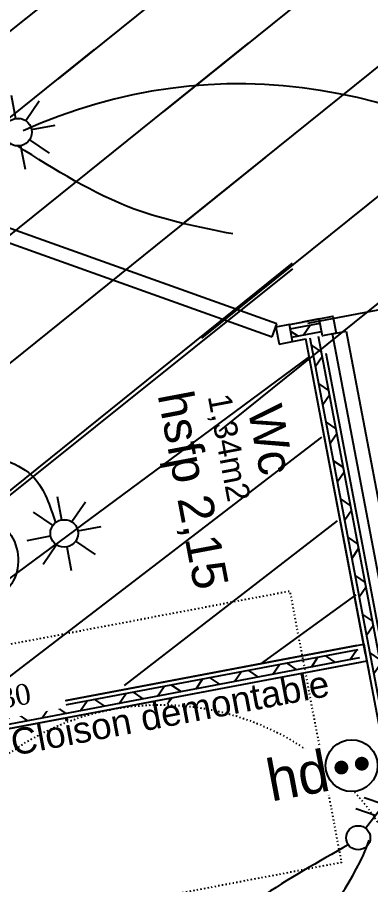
# Model space of a CAD drawing. Header units: centimetres. Extents: x 197412 to 267601, y -375791 to -305433.
# Drawn here: x 218772 to 219793, y -333307 to -330798 of the extents above; entities that cross this region are included whole.
import ezdxf

# ---------------------------------------------------------------- set-up
doc = ezdxf.new("R2010")
doc.units = ezdxf.units.CM
doc.linetypes.add('Style de ligne -5', pattern=[0.20828, 0.069425, -0.138855])
doc.layers.add('3-BAT C-Niveau 0', color=250, linetype='Continuous')
doc.layers.add('prlm-VMC', color=62, linetype='Continuous')
doc.layers.add('prlm-ELEC-CFO', color=1, linetype='Continuous', lineweight=25)
doc.styles.add('Helvetica', font='arial.ttf')
doc.styles.add('prlm-elec-cfo', font='comic.ttf', dxfattribs={"height": 12})
doc.styles.add('prlm-vmc', font='pala.ttf', dxfattribs={"height": 14})

# ---------------------------------------------------------------- blocks, each defined once
blk = doc.blocks.new('xi.SPOT')
at = {"color": 0, "lineweight": 5}
blk.add_wipeout([(-4, 0), (-2.83, -2.83), (0, -4), (2.83, -2.83), (4, 0), (2.83, 2.83), (0, 4), (-2.83, 2.83)], dxfattribs=at).dxf.layer = 'prlm-ELEC-CFO'
at = {"layer": 'prlm-ELEC-CFO', "color": 0, "linetype": 'ByBlock', "lineweight": -2, "flags": 128}
for points in [[(0, 10.88), (0, 4)], [(-7.69, 7.69), (-2.83, 2.83)], [(7.69, 7.69), (2.83, 2.83)], [(-10.88, 0), (-4, 0)], [(4, 0), (10.88, 0)], [(-2.83, -2.83), (-7.69, -7.69)], [(0, -4), (0, -10.88)], [(2.83, -2.83), (7.69, -7.69)]]:
    blk.add_lwpolyline(points, dxfattribs=at)
at = {"layer": 'prlm-ELEC-CFO', "color": 0, "linetype": 'ByBlock', "lineweight": -2}
blk.add_circle((0, 0), 4, dxfattribs=at)
blk = doc.blocks.new('xi.PCHD')
at = {"color": 0, "lineweight": 5}
blk.add_wipeout([(-7.5, -7.5), (7.5, -7.5), (7.5, 7.5), (-7.5, 7.5)], dxfattribs=at).dxf.layer = 'prlm-ELEC-CFO'
at = {"layer": 'prlm-ELEC-CFO', "color": 0, "linetype": 'ByBlock', "lineweight": 5, "const_width": 2}
for points in [[(-4, 0, 1), (-2, 0, 1)], [(2, 0, 1), (4, 0, 1)]]:
    blk.add_lwpolyline(points, format="xyb", close=True, dxfattribs=at)
at = {"layer": 'prlm-ELEC-CFO', "color": 0, "linetype": 'ByBlock', "lineweight": -2}
blk.add_circle((0, 0), 7.5, dxfattribs=at)
blk = doc.blocks.new('xi.DA')
at = {"layer": 'prlm-ELEC-CFO', "color": 0}
for points in [[(0.61, -1.67), (7.04, 4.05), (1.81, 7.01)], [(4.05, 1.39), (-1.17, 4.34)]]:
    blk.add_lwpolyline(points, dxfattribs=at)
blk.add_circle((-2, -4), 3.5, dxfattribs=at)

msp = doc.modelspace()

# ---------------------------------------------------------------- hatches: boundary and pattern name
at = {"linetype": 'Continuous'}
h = msp.add_hatch(dxfattribs=at)
h.set_pattern_fill('02_ISOLANT', color=256, scale=10, angle=10.7236, style=0, pattern_type=2)
h.set_pattern_definition([(55.723595, (82441.66, 127994.64), (-66.106423, 45.054865), []), (145.723595, (82441.66, 127994.64), (45.054865, 66.106423), [])])
h.paths.add_polyline_path([(219560.7, -331699.1), (219565.2, -331722.6), (219651.5, -331706.3), (219647, -331682.7)])
h = msp.add_hatch(dxfattribs=at)
h.set_pattern_fill('02_ISOLANT', color=256, scale=10, angle=100.7236, style=0, pattern_type=2)
h.set_pattern_definition([(145.723595, (82441.66, 127994.64), (-45.054865, -66.106423), []), (235.723595, (82441.66, 127994.64), (-66.106423, 45.054865), [])])
h.paths.add_polyline_path([(219894.2, -333180.2), (219917.8, -333175.7), (219642.3, -331721.3), (219618.7, -331725.7)])
h = msp.add_hatch(dxfattribs=at)
h.set_pattern_fill('02_ISOLANT', color=256, scale=10, angle=-169.2764, style=0, pattern_type=2)
h.set_pattern_definition([(235.723595, (82441.66, 127994.64), (66.106423, -45.054865), []), (325.723595, (82441.66, 127994.64), (-45.054865, -66.106423), [])])
h.paths.add_polyline_path([(219760.5, -332651), (219756, -332627.4), (217924.7, -332974.2), (217929.2, -332997.8)])

# ---------------------------------------------------------------- linework, layer by layer
for p, q in [((219522.4, -331684.3), (218740.8, -331404.9)), ((218727.3, -331442.6), (219508.9, -331722)), ((219508.9, -331722), (219522.4, -331684.3)), ((219558.3, -331686.3), (219519, -331693.7)), ((219558.3, -331686.3), (219644.6, -331669.9)), ((219567.6, -331735.4), (219558.3, -331686.3)), ((219560.7, -331699.1), (219647, -331682.7)), ((219560.7, -331699.1), (219647, -331682.7)), ((219519, -331693.7), (219528.3, -331742.9)), ((219565.2, -331722.6), (219651.5, -331706.3)), ((219565.2, -331722.6), (219651.5, -331706.3)), ((219528.3, -331742.9), (219567.6, -331735.4)), ((219881.4, -333182.6), (219606, -331728.1)), ((219894.2, -333180.2), (219618.7, -331725.7)), ((219894.2, -333180.2), (219618.7, -331725.7)), ((219917.8, -333175.7), (219642.3, -331721.3)), ((219917.8, -333175.7), (219642.3, -331721.3)), ((219756, -332627.4), (217924.7, -332974.2)), ((219756, -332627.4), (217924.7, -332974.2)), ((219760.5, -332651), (217929.2, -332997.8)), ((219760.5, -332651), (217929.2, -332997.8)), ((219762.9, -332663.8), (217931.6, -333010.6))]:
    msp.add_line(p, q, dxfattribs=at)
at = {"linetype": 'Continuous', "lineweight": 25}
for p, q in [((219558.3, -331686.3), (219595.4, -331679.3)), ((219567.6, -331735.4), (219558.3, -331686.3)), ((219644.6, -331669.9), (219595.4, -331679.3)), ((219653.9, -331719.1), (219644.6, -331669.9)), ((219567.6, -331735.4), (219606, -331728.1)), ((219778.7, -332640.1), (219606, -331728.1)), ((219655.1, -331718.8), (219653.9, -331719.1)), ((219655.6, -331721.3), (219655.1, -331718.8)), ((219930.5, -333173.3), (219664.9, -331770.5)), ((219753.6, -332614.6), (217922.3, -332961.5)), ((219778.7, -332640.1), (219788, -332689.2)), ((219762.9, -332663.8), (217931.6, -333010.6)), ((219787.9, -332688.6), (219788, -332689.2))]:
    msp.add_line(p, q, dxfattribs=at)
for points in [[(218890.6, -330975.8), (220328.7, -329817.7)], [(219194.1, -331070.8), (220632.1, -329912.7)], [(219254.7, -331390.9), (220692.7, -330232.8)], [(219304.9, -331726.3), (220743, -330568.2)], [(219355.8, -331995.1), (220793.9, -330837)], [(219696.8, -332254.3), (219080.3, -332730.5)], [(219750.3, -332468.9), (219473.4, -332668.9)]]:
    msp.add_lwpolyline(points)
at = {"linetype": 'Continuous', "flags": 128}
for points in [[(219693.2, -331711.6), (219653.9, -331719.1), (219644.6, -331669.9), (219683.9, -331662.5)], [(219722.7, -331706.1), (219877.1, -332521.6), (219837.8, -332529), (219683.4, -331713.5)]]:
    msp.add_lwpolyline(points, close=True, dxfattribs=at)
msp.add_lwpolyline([(218253.1, -332612.4), (218190.5, -332281.2), (218491.3, -332212.7, -0.116334), (218620.6, -332214, -0.116144), (218735.6, -332272.9, -0.147727), (218772.1, -332342.8, -0.147725), (218763.7, -332421.1), (218763.7, -332421.2, -0.11673), (218678, -332518, -0.115952), (218558.2, -332566.5)], format="xyb", close=True, dxfattribs=at)
at = {"linetype": 'Style de ligne -5', "ltscale": 50.8, "flags": 128}
msp.add_lwpolyline([(218431.7, -333486), (218282.2, -332700.1), (219559.3, -332457.2), (219708.8, -333243.1)], close=True, dxfattribs=at)
at = {"color": 1, "linetype": 'Continuous', "flags": 128}
msp.add_lwpolyline([(218305.5, -332888.9), (219773.2, -332611.1), (219782.5, -332660.1), (218314.8, -332937.9)], close=True, dxfattribs=at)
at = {"linetype": 'Style de ligne -5', "ltscale": 50.8}
msp.add_circle((219185.5, -333536.6), 750, dxfattribs=at)
at = {"layer": '3-BAT C-Niveau 0', "color": 9}
for p, q in [((219345.9, -330360.8), (217304.8, -331993.6)), ((219566.9, -331525.5), (218248.4, -332580.3))]:
    msp.add_line(p, q, dxfattribs=at)
at = {"layer": 'prlm-ELEC-CFO'}
msp.add_arc((219129.3, -332934), 703.8, 282.0573, 339.6558, dxfattribs=at)
for points in [[(219394.9, -331424.4), (219109.9, -331352.2), (218772.5, -331169.8)], [(218642.5, -332053.1), (218820.7, -332130.3), (218881.9, -332259.8)], [(219728.6, -333191.5), (219243.1, -333533.3), (218942.2, -334229.5), (218995.8, -334587.8)]]:
    msp.add_spline(points, degree=3, dxfattribs=at)

# ---------------------------------------------------------------- texts
at = {"attachment_point": 2, "rotation": 280.7236, "line_spacing_factor": 0.834288, "style": 'Helvetica'}
for s, insert, char_height in [('hsfp 2,15', (219330.2, -332155.8), 100.87), ('Wc\\P{\\H0.6752x;1,34m2}\\P', (219554.4, -332010.2), 100)]:
    msp.add_mtext(s, dxfattribs=dict(at, insert=insert, char_height=char_height))
at = {"color": 1, "insert": (219205.7, -332773.1), "char_height": 75.654, "attachment_point": 2, "rotation": 10.7236, "line_spacing_factor": 0.834288, "style": 'Helvetica'}
msp.add_mtext('Cloison démontable', dxfattribs=at)

# ---------------------------------------------------------------- next in the draw order: block references
at = {"layer": 'prlm-ELEC-CFO', "xscale": 10, "yscale": 10, "zscale": 10, "rotation": 10.72360141139323}
for p in [(218773.9, -331129.8), (218907.3, -332290.7)]:
    msp.add_blockref('xi.SPOT', p, dxfattribs=at)

# ---------------------------------------------------------------- next in the draw order: texts
at = {"layer": 'prlm-ELEC-CFO', "insert": (219582.5, -332992), "char_height": 120, "attachment_point": 5, "rotation": 10.7236, "line_spacing_factor": 0.8, "style": 'prlm-elec-cfo', "bg_fill": 3, "box_fill_scale": 1.1, "bg_fill_color": 256, "bg_fill_transparency": 0}
msp.add_mtext('hd', dxfattribs=at)
at = {"layer": 'prlm-VMC', "ltscale": 25, "insert": (218585, -332795.4), "char_height": 60, "width": 586.147, "attachment_point": 5, "rotation": 10.7236, "line_spacing_factor": 0.8, "style": 'prlm-vmc', "bg_fill": 2}
msp.add_mtext('Alizé T 5/30', dxfattribs=at)

# ---------------------------------------------------------------- next in the draw order: linework, layer by layer
for points in [[(217658.8, -330315.8), (220606.3, -329757.6), (220923.9, -331435), (219610.4, -331683.7)], [(218001.8, -332030.6), (219439.9, -330872.5)], [(217556.8, -332048.6), (218994.9, -330890.5)], [(218051.6, -332361.3), (219489.7, -331203.2)], [(218129.4, -332667.2), (219567.4, -331509.1)], [(218284, -332765.8), (219613.8, -331782.2)], [(219651, -332012.7), (218574.2, -332839.2)]]:
    msp.add_lwpolyline(points)
at = {"layer": 'prlm-ELEC-CFO'}
msp.add_arc((219411.9, -332483), 1492.9, 47.0734, 114.6852, dxfattribs=at)

# ---------------------------------------------------------------- next in the draw order: block references
at = {"layer": 'prlm-ELEC-CFO', "xscale": 10, "yscale": 10, "zscale": 10, "rotation": 10.72360141139323}
msp.add_blockref('xi.PCHD', (219738.1, -332962.6), dxfattribs=at)

# ---------------------------------------------------------------- next in the draw order: block references
msp.add_blockref('xi.DA', (219769.5, -333128.3), dxfattribs=at)

doc.saveas('drawing.dxf')
